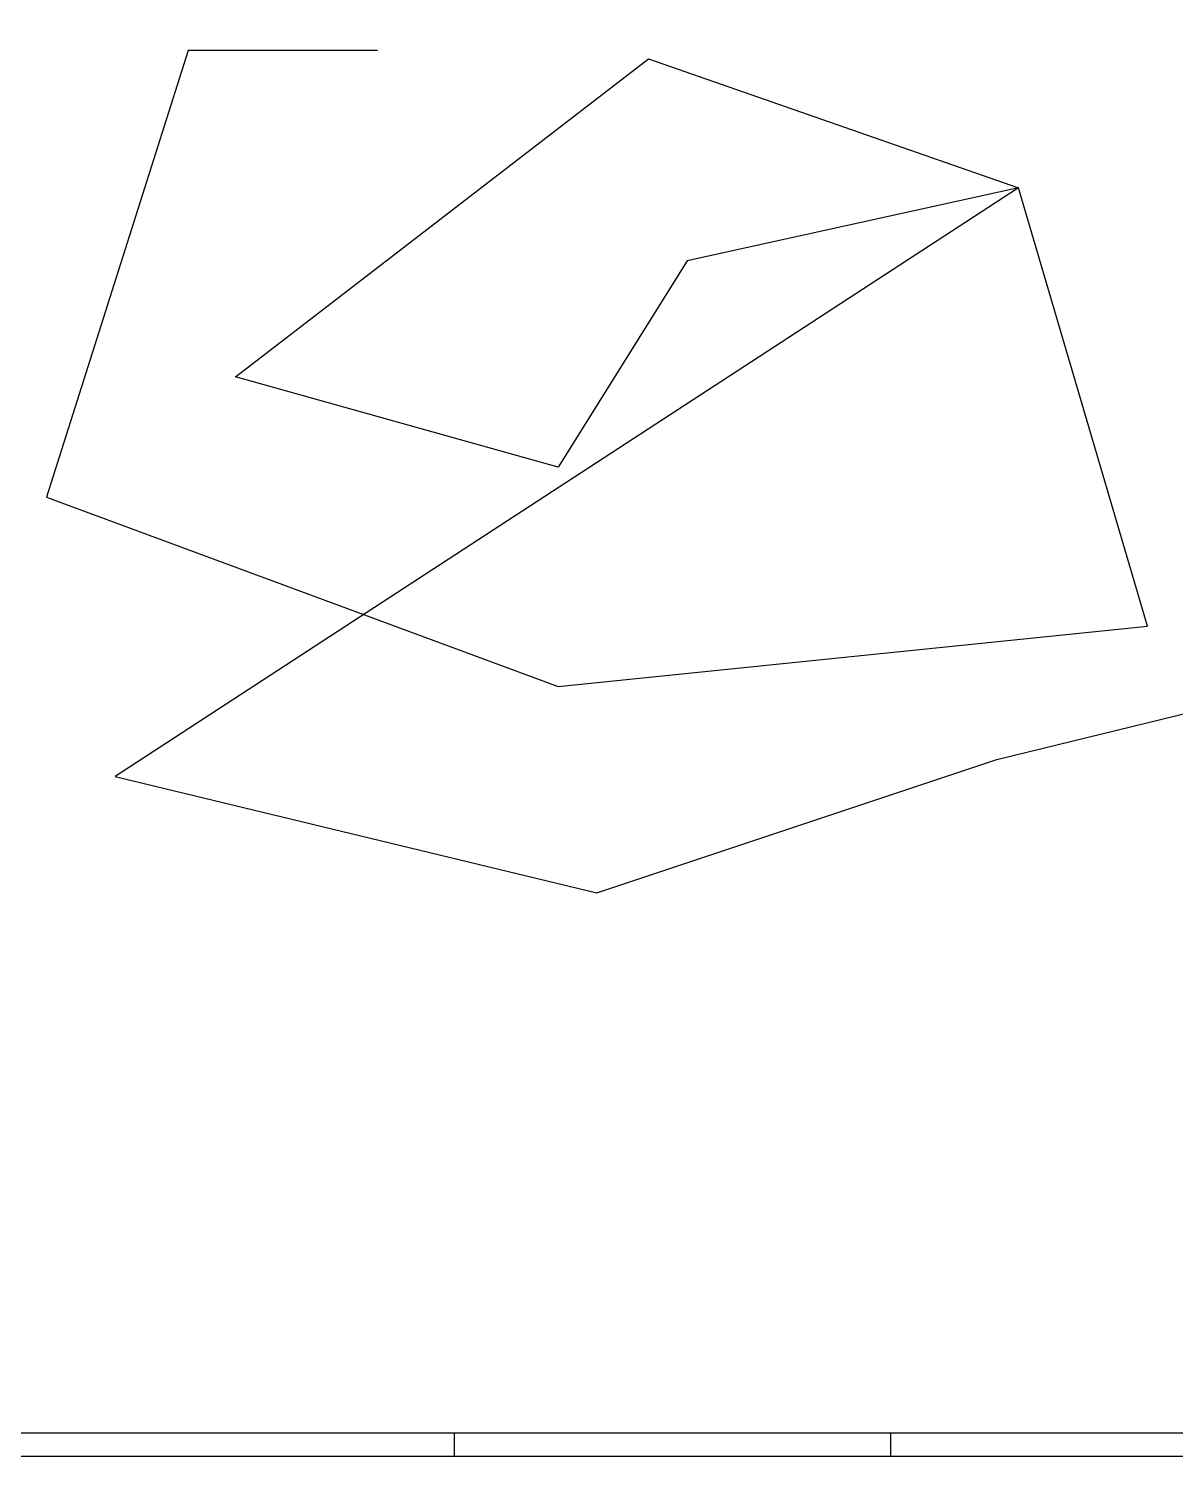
# Model space of a CAD drawing. Header units: metres. Extents: x -1 to 347, y 1 to 93.
# Drawn here: x 26.3 to 74.9, y 0.9 to 61.5 of the extents above; entities that cross this region are included whole.
import ezdxf

# ---------------------------------------------------------------- set-up
doc = ezdxf.new("R2010")
doc.units = ezdxf.units.M
for name, color, linetype in [('LANG-AF-COLUNAS', 12, 'Continuous'), ('LANG-GR-PRANCHA 1', 8, 'Continuous'), ('LANG-GR-PRANCHA 2', 3, 'Continuous')]:
    doc.layers.add(name, color=color, linetype=linetype)

# ---------------------------------------------------------------- blocks, each defined once
blk = doc.blocks.new('PRANCHA A0')
at = {"layer": 'LANG-GR-PRANCHA 1'}
for p, q in [((44.9, 1), (44.9, 0)), ((63.4, 1), (63.4, 0))]:
    blk.add_line(p, q, dxfattribs=at)
blk.add_lwpolyline([(0, 84.1), (118.9, 84.1), (118.9, 0), (0, 0)], close=True, dxfattribs=at)
at = {"layer": 'LANG-GR-PRANCHA 2'}
blk.add_lwpolyline([(2.5, 1), (117.9, 1), (117.9, 83.1), (2.5, 83.1)], close=True, dxfattribs=at)

msp = doc.modelspace()

# ---------------------------------------------------------------- linework, layer by layer
at = {"layer": 'LANG-AF-COLUNAS'}
for p, q in [((33.082, 60.541), (27.067, 41.595)), ((41.103, 60.541), (33.082, 60.541)), ((35.088, 46.696), (52.588, 60.176)), ((52.588, 60.176), (68.265, 54.711)), ((68.265, 54.711), (29.983, 29.754)), ((68.265, 54.711), (54.228, 51.614)), ((73.733, 36.13), (68.265, 54.711)), ((54.228, 51.614), (48.759, 42.87)), ((48.759, 42.87), (35.088, 46.696)), ((27.067, 41.595), (48.759, 33.58)), ((48.759, 33.58), (73.733, 36.13)), ((67.353, 30.483), (83.03, 34.308)), ((50.4, 24.836), (67.353, 30.483)), ((29.983, 29.754), (50.4, 24.836))]:
    msp.add_line(p, q, dxfattribs=at)

# ---------------------------------------------------------------- block references
at = {"layer": 'LANG-GR-PRANCHA 1'}
msp.add_blockref('PRANCHA A0', (-0.55, 0.938), dxfattribs=at)

doc.saveas('drawing.dxf')
